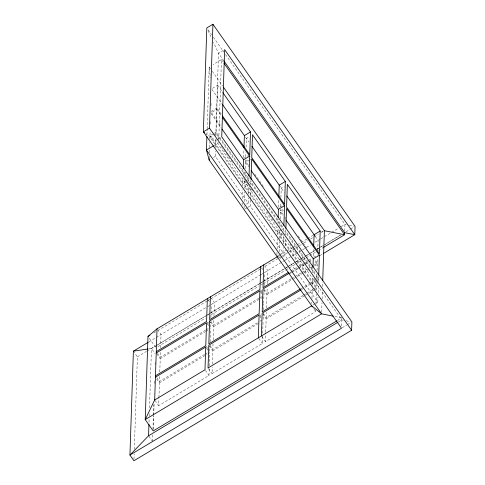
<?xml version="1.0" encoding="UTF-8"?>
<svg xmlns="http://www.w3.org/2000/svg" width="485" height="485" viewBox="0 0 485 485"><rect width="100%" height="100%" fill="white"/><g stroke="black" fill="none" stroke-linecap="round" stroke-linejoin="round"><path stroke-width="0.36" stroke-dasharray="2.42 1.82" d="M133.981 459.246L134.157 453.972M134.309 449.456L137.382 356.845L134.187 352.304M149.016 422.217L149.113 419.204M149.216 416.197L149.313 413.184M149.489 407.921L151.459 348.479L157.292 344.987M152.557 441.435L152.811 433.911M152.957 429.401L153.405 415.857M153.436 415.105L153.781 404.569M154.485 383.502L154.582 380.495M155.103 364.69L155.206 361.683M153.26 429.431L153.715 415.827M153.739 415.069L154.139 402.98M209.193 368.873L208.974 375.487L158.668 405.642L158.91 398.288M158.935 397.554L159.426 382.853L156.231 378.312M204.615 354.408L159.468 381.471L159.668 375.59M159.789 371.91L160.226 358.682L157.031 354.135M205.422 330.23L160.274 357.293L160.468 351.413M160.59 347.739L161.026 334.511L158.231 330.534M206.95 134.939L207.125 129.653M207.15 128.895L209.205 66.924L210.49 66.148M209.253 157.819L209.302 156.346M209.423 152.672L209.569 148.264M209.593 147.525L209.762 142.384M209.859 139.444L210.15 130.701M210.369 124.087L210.49 120.413M210.975 105.797L211.096 102.123M215.673 139.043L215.625 140.547L341.779 319.942L343.222 320.227M215.795 135.279L218.517 53.265L213.455 42.304M246.307 204.167L248.144 203.063L215.291 156.358L215.467 151.211M215.589 147.537L215.855 139.45M215.977 135.776L216.049 133.569L248.896 180.281L248.847 181.748M247.107 179.99L248.944 178.892L216.098 132.181L216.85 109.398L210.732 113.06M221.221 114.157L216.898 108.009L217.656 85.221L211.539 88.888L221.912 103.638M209.296 365.933L209.732 352.698L207.798 353.856M209.781 351.316L209.975 345.435M210.096 341.755L210.532 328.527M210.581 327.139L210.751 321.998M210.896 317.584L211.339 304.356M218.777 139.698L221.439 59.588L213.067 64.608M262.585 336.147L262.343 343.495L212.036 373.65L212.254 367.036M212.351 364.096L212.788 350.867L209.593 346.32M257.341 322.804L212.836 349.479L213.03 343.598M213.151 339.924L213.594 326.69L210.399 322.149M258.784 298.245L213.636 325.308L213.837 319.427M213.958 315.753L214.394 302.519L211.599 298.542M242.076 205.264L242.173 202.324M242.294 198.644L242.585 189.823M242.706 186.149L242.779 183.942L209.932 137.237L214.825 134.303M246.495 180.359L242.827 182.56L242.997 177.413M243.094 174.473L243.24 170.065M243.652 157.649L243.919 149.568M244.07 208.101L244.167 205.161M244.288 201.487L244.61 191.927M244.731 188.253L244.779 186.786L249.06 184.215M281.342 229.908L277.669 232.109L244.822 185.397L244.967 180.99M245.095 177.31L245.264 172.169M245.386 168.489L245.58 162.608L249.86 160.044M248.653 165.53L245.628 161.226L245.677 159.753M245.774 156.813L245.919 152.405M246.089 147.258L246.38 138.437L249.442 136.606M248.144 203.063L248.314 197.922M248.435 194.242L248.702 186.161M248.944 178.892L249.017 176.685M280.542 254.079L282.985 252.612L250.139 205.907L250.333 200.026M250.357 199.286L250.727 188.265M250.848 184.585L250.897 183.118L249.672 183.851M281.955 229.538L283.786 228.441L250.939 181.729L250.987 180.262M262.682 333.207L263.052 322.179M263.143 319.324L263.337 313.443M263.458 309.769L263.658 303.889M263.682 303.155L263.901 296.535M263.943 295.153L264.119 290.006M264.264 285.598L264.701 272.364M315.759 310.036L315.705 311.509L265.398 341.664L265.695 332.843M265.719 332.11L266.156 318.875L262.961 314.335M302.967 295.456L266.204 317.493L266.374 312.346M266.52 307.933L266.956 294.704L262.967 289.024M290.867 279.014L267.005 293.316L267.174 288.175M267.32 283.761L267.762 270.533L264.962 266.556M276.917 254.813L277.014 251.873M277.111 248.932L277.456 238.638M277.578 234.964L277.626 233.491L244.779 186.786M277.669 232.109L277.82 227.695M277.941 224.021L278.111 218.874M278.499 207.198L278.766 199.111M278.917 257.65L278.966 256.177M279.111 251.77L279.451 241.475M279.548 238.535L279.815 230.539M279.936 226.859L280.081 222.451M280.203 218.777L280.427 212.157L283.483 210.326M283.064 214.461L280.469 210.775L280.518 209.302M280.615 206.361L280.736 202.688M280.906 197.54L281.227 187.986L284.283 186.155M282.985 252.612L283.155 247.465M283.276 243.791L283.573 234.97M283.695 231.296L283.743 229.823L250.897 183.118M315.996 303.264L317.833 302.161L284.986 255.456L285.18 249.575M285.301 245.895L285.544 238.547M285.665 234.873L285.738 232.667L283.295 234.134M316.796 279.087L318.633 277.99L285.786 231.278L285.835 229.811M311.788 303.622L311.837 302.155M311.958 298.481L312.273 288.921M312.395 285.247L312.686 276.511M312.807 272.837L312.952 268.423M313.583 249.399L313.316 257.48L317.602 254.916M315.953 304.156L316.293 293.868M316.414 290.194L316.681 282.191M316.802 278.517L316.947 274.104M317.069 270.43L317.481 258.02M317.724 250.666L318.069 240.378L314.874 235.831M317.833 302.161L318.002 297.014M318.148 292.607L318.39 285.253M318.512 281.579L318.584 279.372L285.738 232.667M318.633 277.99L318.681 276.517M321.676 312.34L321.998 302.695M322.119 299.021L322.41 290.2M322.531 286.526L322.677 282.197M341.579 325.987L341.846 317.869L334.626 316.432M344.726 231.151L344.95 224.349L225.519 54.514M223.409 50.337L218.517 53.265L223.312 60.085M216.898 108.009L210.781 111.677L221.154 126.427M213.649 133.648L209.981 135.849L242.827 182.56M214.261 133.284L216.098 132.181M217.456 139.45L215.625 140.547L205.816 133.569M218.068 139.08L220.517 137.613M214.17 145.427L218.68 142.723M213.461 157.455L215.291 156.358M243.628 158.389L249.132 155.085M245.628 161.226L249.908 158.662M250.472 159.68L251.697 158.947M242.779 183.942L247.065 181.378M247.671 181.008L248.896 180.281M244.822 185.397L248.496 183.197M249.108 182.833L250.939 181.729M244.634 209.205L247.077 207.738M247.689 207.374L250.139 205.907M279.693 207.204L284.592 204.27M280.469 210.775L283.531 208.938M277.626 233.491L280.682 231.66M282.112 233.479L279.669 234.946L316.511 287.338L313.286 289.266M284.562 232.012L285.786 231.278M282.682 234.498L279.621 236.334L316.462 288.72L315.171 289.496M277.481 255.916L279.93 254.449M279.245 255.571L286.338 251.321M286.987 250.933L292.146 247.841M292.788 247.453L296.656 245.131M297.305 244.749L300.53 242.815M301.173 242.427L306.981 238.947M307.623 238.559L312.783 235.467M153.83 332.94L157.079 330.994M157.728 330.606L207.125 300.997M207.774 300.603L210.375 299.045M211.023 298.657L262.373 267.878M264.974 266.32L278.62 258.141M279.269 257.753L281.87 256.189M282.519 255.801L288.369 252.297M289.018 251.909L294.868 248.399M295.517 248.011L298.766 246.065M299.421 245.671L301.367 244.507M303.968 242.949L307.866 240.608M310.467 239.05L318.269 234.376M321.325 232.539L323.162 231.442M280.087 258.39L281.924 257.286M282.537 256.923L284.986 255.456M148.95 341.84L207.465 306.672M207.95 306.471L260.833 274.686M261.112 274.601L284.531 260.481M285.101 260.221L291.624 256.225M292.237 255.947L301.943 250.042M302.61 249.726L305.811 247.72M306.459 247.332L310.388 245.064M314.844 242.306L320.118 239.232M320.761 238.844L331.031 232.691M331.661 232.315L338.621 228.144M341.155 226.622L344.95 224.349L346.393 224.634M137.382 356.845L146.458 351.407M147.107 351.013L155.533 345.963M156.182 345.575L206.107 315.65M206.755 315.262L209.35 313.704M209.999 313.316L259.275 283.78M259.924 283.392L262.512 281.833M263.161 281.445L287.15 267.065M287.799 266.677L300.118 259.293M300.767 258.905L304.659 256.571M305.308 256.183L308.551 254.243M309.2 253.855L314.383 250.745M316.978 249.187L318.924 248.023M319.573 247.635L322.81 245.689M323.459 245.301L340.894 234.855M346.047 231.763L349.909 229.447M350.552 229.065L353.771 227.132M157.94 344.599L207.156 315.092M207.804 314.704L210.399 313.152M211.042 312.764L260.912 282.87M261.56 282.482L263.5 281.318M264.149 280.93L285.519 268.12M286.168 267.732L288.763 266.174M289.406 265.786L295.238 262.294M295.886 261.906L301.064 258.802M301.712 258.414L306.247 255.698M306.896 255.304L314.668 250.648M317.257 249.096L324.38 244.828M325.029 244.44L340.876 234.934M157.916 346.642L205.367 318.196M211.211 314.692L258.663 286.253M261.257 284.695L262.561 283.913M263.209 283.525L285.307 270.278M285.956 269.89L288.557 268.332M289.205 267.938L295.056 264.434M295.704 264.046L305.459 258.202M306.108 257.814L315.856 251.97M318.457 250.412L323.004 247.683M290.745 271.012L297.196 267.15M297.838 266.762L302.998 263.67M303.64 263.282L308.157 260.578M308.806 260.19L311.382 258.644M290.054 272.788L291.346 272.012M291.988 271.624L297.79 268.144M298.439 267.762L304.24 264.283M304.889 263.895L308.114 261.961M308.757 261.573L311.982 259.645M207.265 323.101L208.562 322.325M260.372 291.267L261.67 290.491M290.163 273.407L291.461 272.631M292.109 272.243L297.935 268.751M298.584 268.363L304.41 264.871M305.059 264.483L308.296 262.537M308.945 262.149L312.182 260.209M319.954 255.553L322.543 254.001M206.064 329.849L208.647 328.303M259.433 297.857L262.009 296.311M291.515 278.626L294.741 276.692M295.383 276.304L301.185 272.831M301.834 272.443L311.509 266.641M314.086 265.095L317.311 263.161L314.917 259.754M160.226 358.682L205.373 331.619M206.022 331.231L208.598 329.685M213.594 326.69L260.033 298.857M260.675 298.469L263.252 296.923M266.956 294.704L293.401 278.851M294.049 278.469L296.626 276.917M297.269 276.535L303.077 273.055M303.719 272.667L314.044 266.483M314.686 266.095L317.263 264.549L314.068 260.002M300.906 288.617L309.291 283.592M309.933 283.204L316.184 279.457M301.506 289.612L309.891 284.586M310.533 284.204L316.141 280.839M316.753 280.475L318.584 279.372M205.264 354.02L207.198 352.862M259.918 321.258L262.5 319.712M303.61 295.068L306.193 293.522M306.835 293.134L312.637 289.654M159.426 382.853L207.15 354.244M212.788 350.867L259.226 323.028M266.156 318.875L304.853 295.68M305.501 295.292L308.078 293.746M308.727 293.358L314.529 289.878M312.934 305.095L315.383 303.628M337.421 320.524L341.846 317.869M338.615 321.84L341.779 319.942M342.234 327.745L346.739 325.041M347.381 324.653L351.243 322.337M321.634 231.769L323.01 231.242M148.568 348.909L151.459 348.479L155.054 353.589M349.285 225.21L354.341 226.216M346.114 320.803L350.443 321.664M208.12 29.773L211.599 34.72M213.339 37.193L223.779 52.041M221.439 59.588L223.173 62.062M210.508 68.773L209.205 66.924L210.369 77.909M212.242 71.246L222.67 86.069M217.656 85.221L222.409 91.986M245.58 137.303L248.975 142.123M279.227 185.149L284.258 192.302M216.85 109.398L221.172 115.539M254.704 174.133L263.343 186.422M284.792 216.922L285.659 218.147M298.19 235.971L306.405 247.647M211.169 113.678L221.105 127.816M245.58 162.608L248.605 166.913M280.427 212.157L283.016 215.849M284.743 218.305L285.61 219.535M221.287 146.428L233.012 163.106M243.87 178.547L253.425 192.133M266.889 211.278L274.704 222.397M289.909 244.01L296.426 253.273M313.795 277.978L318.142 284.155M313.71 308.666L315.705 311.509M261.506 267.823L262.706 269.527M264.21 289.345L267.005 293.316M260.748 290.606L261.948 292.31M260.706 291.994L261.9 293.698M263.404 313.516L266.204 317.493M259.548 314.213L261.148 316.487M259.905 316.165L261.1 317.869M261.803 336.554L265.398 341.664M258.748 338.384L262.343 343.495M208.138 299.809L209.338 301.512M210.842 321.331L213.636 325.308M207.386 322.598L208.58 324.301M207.337 323.98L208.538 325.684M210.041 345.502L212.836 349.479M206.186 346.199L207.78 348.472M206.537 348.157L208.132 350.425M208.441 368.539L212.036 373.65M205.379 370.376L208.974 375.487M149.241 338.245L155.546 347.212M157.479 353.322L160.274 357.293M156.673 377.494L159.468 381.471M155.073 400.531L158.668 405.642M148.968 436.324L152.163 440.871M208.077 30.658L211.557 38.194"/><path stroke-width="0.73" d="M148.301 342.228L133.387 351.164L129.938 455.069L133.933 460.75L351.613 330.267L351.892 321.955L221.742 136.879L224.634 49.603L354.784 234.673L323.192 253.613M277.953 256.347L157.037 328.83L147.98 336.451L145.221 419.586L153.212 430.941L336.784 320.9M223.749 60.704L344.671 232.661L354.784 234.673L355.062 226.362L212.927 24.25L206.81 27.918L203.367 131.823L341.501 328.254L129.938 455.069L148.568 435.76L148.937 424.472M333.183 316.141L321.628 313.843L145.221 419.586L154.673 399.961L157.037 328.83M206.895 136.455L206.446 150.059L209.174 160.026L312.51 306.963M351.613 330.267L209.484 128.155L212.927 24.25M209.174 160.026L209.229 158.553M207.344 298.675L206.586 321.458L156.279 351.619M210.399 296.838L209.647 319.627L259.954 289.472L260.706 266.683M243.288 168.592L243.585 159.771L221.972 129.04M243.991 147.361L244.385 135.6L222.342 104.257M249.041 175.952L249.702 156.103L222.469 117.388M222.839 92.599L250.502 131.932L249.745 154.721L222.518 116M251.012 179.529L251.697 158.947L284.543 205.652L283.883 225.501M258.347 337.821L259.105 315.032L208.799 345.187L208.041 367.976L311.716 305.829L321.628 313.843L206.446 150.059L213.527 145.809M261.409 335.984L262.161 313.195L300.858 290M263.767 264.852L263.009 287.641L288.811 272.176M278.16 217.407L278.426 209.32L251.2 170.599M278.839 196.91L279.227 185.149L252 146.428M285.344 181.481L284.592 204.27L251.745 157.558L252.497 134.769L285.344 181.481L279.227 185.149M285.883 228.338L286.538 208.495L319.391 255.201L318.73 275.05M313.001 266.956L313.274 258.869L286.041 220.148M313.686 246.459L314.074 234.698L320.191 231.03L287.344 184.318L286.587 207.107L319.433 253.819L320.191 231.03M322.725 280.73L324.386 230.708L223.536 87.306M344.671 232.661L344.605 234.734L323.653 247.289M209.484 128.155L203.367 131.823L204.591 132.696M244.385 135.6L250.502 131.932M243.585 159.771L249.702 156.103M278.426 209.32L284.543 205.652M147.98 336.451L149.932 335.28M156.231 353.001L206.537 322.846L205.785 345.635L155.479 375.79M289.406 273.17L262.967 289.024L262.209 311.813L300.263 288.999M313.274 258.869L319.391 255.201M155.43 377.172L205.737 347.017L204.979 369.806L154.673 399.961M148.568 435.76L337.984 322.216M133.387 351.164L147.846 349.018M324.386 230.708L344.605 234.734L224.046 63.292M286.847 195.976L314.601 235.443M209.599 321.015L208.841 343.798L259.148 313.643L259.905 290.854L209.599 321.015"/></g></svg>
